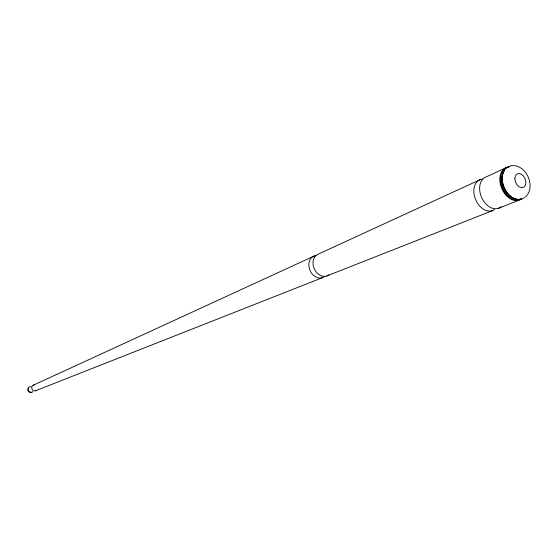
<?xml version="1.0" encoding="UTF-8"?>
<svg xmlns="http://www.w3.org/2000/svg" width="558" height="558" viewBox="0 0 558 558"><rect width="100%" height="100%" fill="white"/><g stroke="black" fill="none" stroke-linecap="round" stroke-linejoin="round"><path stroke-width="0.84" d="M525.378 197.086C536.615 186.993 526.124 163.361 510.891 165.782M33.536 385.097L314.37 255.92M480.689 179.418L318.562 253.995A11.746 9.13 66.8 0 0 314.545 269.423A11.746 9.13 66.8 0 0 328.934 274.759M506.859 167.379L486.534 176.733A16.893 11.823 66.8 0 0 482.028 198.376A16.893 11.823 66.8 0 0 501.279 206.655M35.566 390.774L322.378 277.71M326.66 276.022L492.379 210.694M498.357 208.343L519.142 200.148M515.69 198.746A15.77 10.888 66.8 0 1 503.26 188.004A15.77 10.888 66.8 0 1 503.937 171.55M36.256 390.412A3.02 2.748 67.1 0 1 31.952 388.828A3.02 2.748 67.1 0 1 34.31 384.957M324.637 276.454A11.62 9.054 66.8 0 1 309.92 270.184A11.62 9.054 66.8 0 1 316.079 255.592M494.618 209.55A16.712 11.739 66.8 0 1 475.458 199.227A16.712 11.739 66.8 0 1 482.342 179.083M524.471 197.462A17.556 12.102 66.8 0 1 504.244 187.865A17.103 11.788 66.8 0 1 504.627 170.092M510.528 166.054A17.556 12.102 66.8 0 0 504.244 187.865A17.103 11.788 66.8 0 0 517.587 199.297M521.005 198.899A17.103 11.788 66.8 0 1 518.473 199.325M507.466 167.567A17.103 11.788 66.8 0 1 509.015 166.912M32.922 391.486A2.999 2.734 67.1 0 1 29.379 392.114A2.999 2.734 67.1 0 1 28.053 388.41A2.999 2.734 67.1 0 1 31.227 386.736M31.374 392.093A2.581 2.351 67.1 0 1 30.034 392.121M29.393 391.835A2.581 2.351 67.1 0 1 28.123 389.345M28.256 388.647A2.581 2.351 67.1 0 1 28.577 388.026M521.444 198.962A17.514 12.095 66.8 0 1 501.684 188.283A17.514 12.095 66.8 0 1 508.219 167.086M520.83 198.913A17.075 11.788 66.8 0 1 502.674 188.918A17.075 11.788 66.8 0 1 506.538 167.944M514.881 178.518A7.373 5.064 66.8 0 0 522.958 187.502A7.373 5.064 66.8 0 0 523.244 175.819A7.373 5.064 66.8 0 0 514.881 178.518"/></g></svg>
